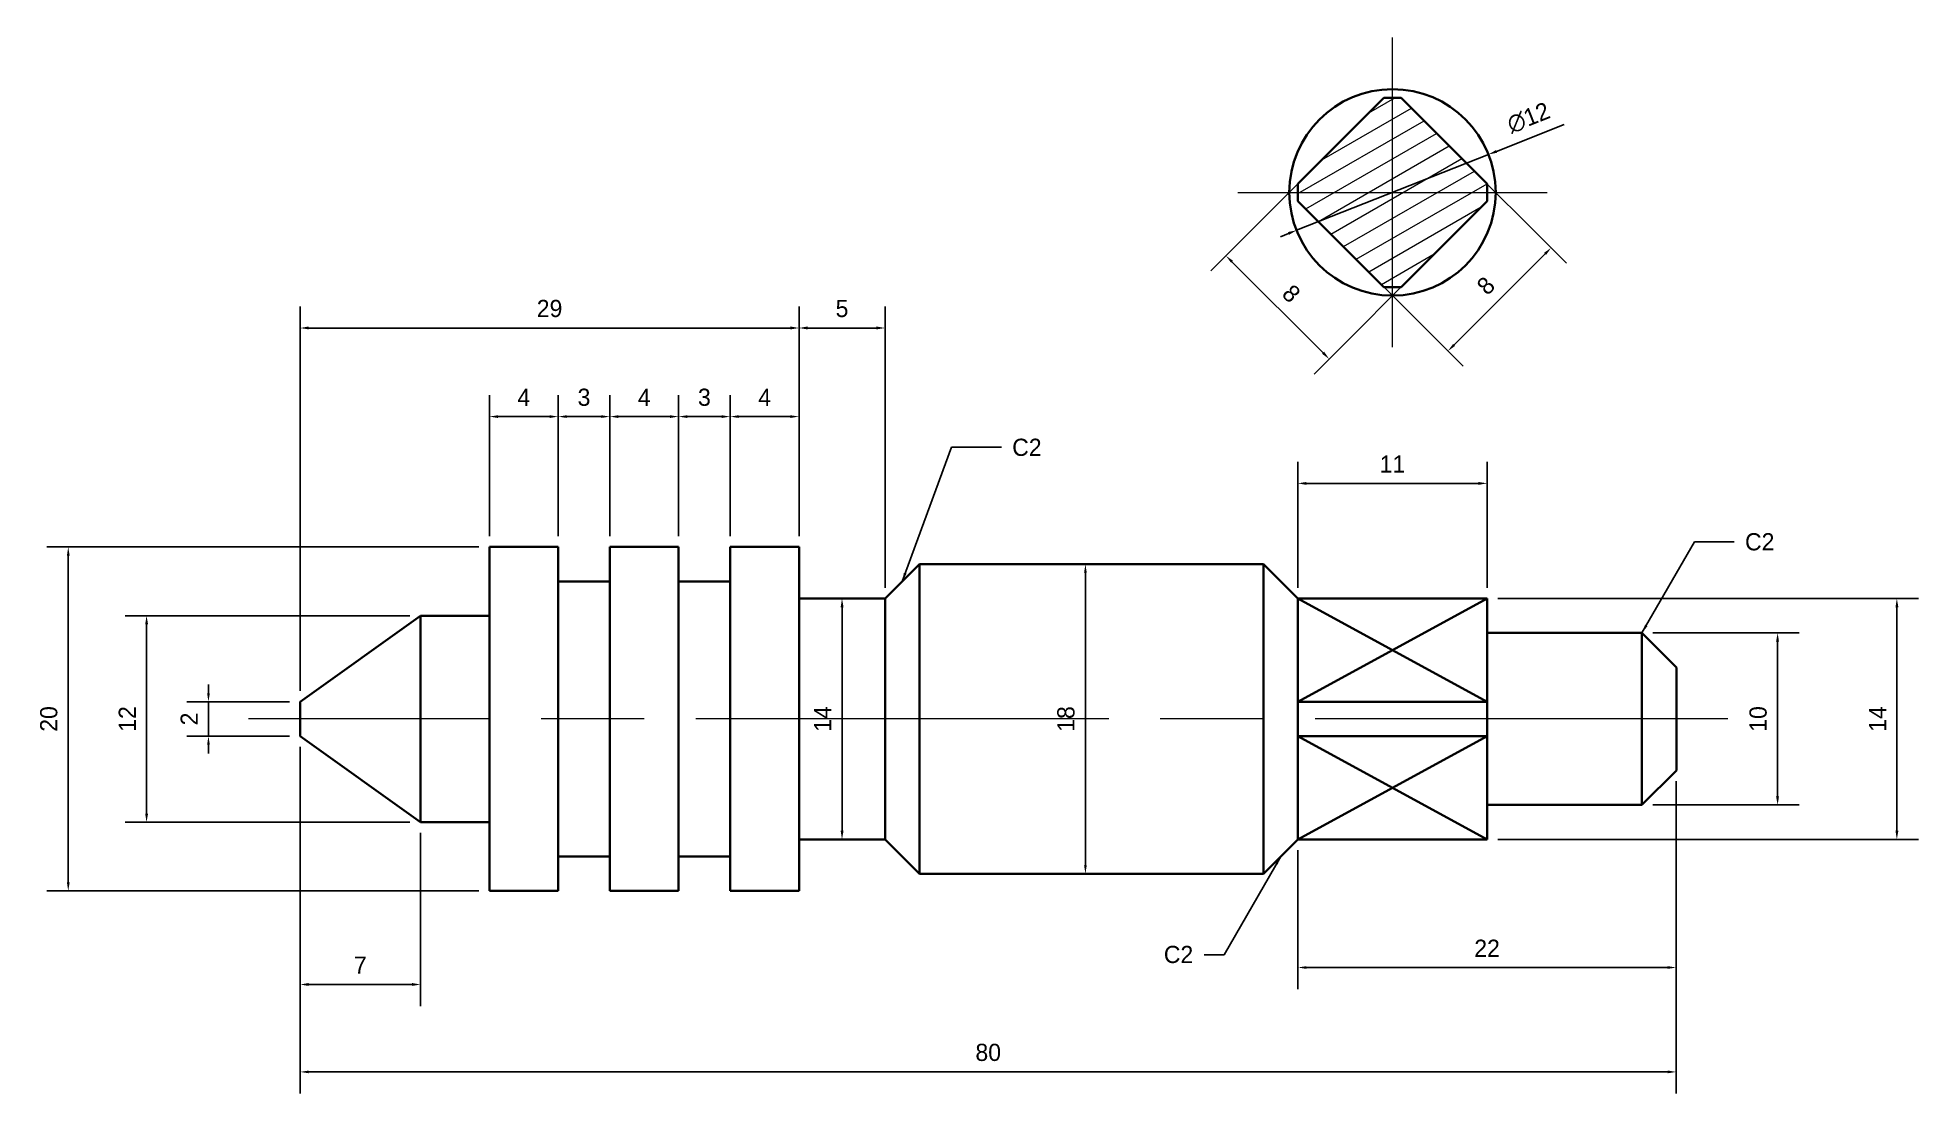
# Model space of a CAD drawing. Header units: millimetres. Extents: x 19 to 128, y 59 to 120.
import ezdxf

# ---------------------------------------------------------------- set-up
doc = ezdxf.new("R2010")
doc.units = ezdxf.units.MM
doc.linetypes.add('ACAD_ISO08W100', pattern=[36, 24, -3, 6, -3])
for name, color, linetype, lineweight in [('剖面线', 142, 'Continuous', 13), ('文本层', 212, 'Continuous', 13), ('点划线', 1, 'ACAD_ISO08W100', 13), ('轮廓线', 7, 'Continuous', 35)]:
    doc.layers.add(name, color=color, linetype=linetype, lineweight=lineweight)
doc.dimstyles.new('ISO-25', dxfattribs={"dimtxt": 1, "dimasz": 0.5, "dimexe": 1.25, "dimexo": 0.625, "dimtad": 1, "dimtxsty": 'Standard', "dimcen": 2.5, "dimadec": 0, "dimazin": 0, "dimtfac": 1, "dimtmove": 0, "dimatfit": 3, "dimfxl": 0, "dimarcsym": 0})

# ---------------------------------------------------------------- blocks, each defined once
blk = doc.blocks.new('*D1')
at = {"layer": 'Defpoints', "color": 0}
for p in [(33.99, 81.3), (28.66, 79.3), (33.99, 79.3)]:
    blk.add_point(p, dxfattribs=at)
at = {"layer": '文本层', "color": 0, "lineweight": -2}
for p, q in [((28.66, 81.8), (28.66, 82.3)), ((33.37, 81.3), (27.41, 81.3)), ((28.66, 81.3), (28.66, 79.3)), ((33.37, 79.3), (27.41, 79.3)), ((28.66, 78.8), (28.66, 78.3))]:
    blk.add_line(p, q, dxfattribs=at)
at = {"layer": '文本层', "color": 0}
for points in [[(28.58, 81.8), (28.74, 81.8), (28.66, 81.3)], [(28.58, 78.8), (28.74, 78.8), (28.66, 79.3)]]:
    blk.add_solid(points, dxfattribs=at)
at = {"layer": '文本层', "color": 0, "insert": (27.54, 80.3), "char_height": 1, "attachment_point": 5, "rotation": 90}
blk.add_mtext('2', dxfattribs=at)
blk = doc.blocks.new('*D2')
at = {"layer": 'Defpoints', "color": 0}
for p in [(40.99, 86.3), (25.06, 74.3), (40.99, 74.3)]:
    blk.add_point(p, dxfattribs=at)
at = {"layer": '文本层', "color": 0, "lineweight": -2}
for p, q in [((40.37, 86.3), (23.81, 86.3)), ((25.06, 85.8), (25.06, 74.8)), ((40.37, 74.3), (23.81, 74.3))]:
    blk.add_line(p, q, dxfattribs=at)
at = {"layer": '文本层', "color": 0}
for points in [[(24.98, 85.8), (25.15, 85.8), (25.06, 86.3)], [(24.98, 74.8), (25.15, 74.8), (25.06, 74.3)]]:
    blk.add_solid(points, dxfattribs=at)
at = {"layer": '文本层', "color": 0, "insert": (23.94, 80.3), "char_height": 1, "attachment_point": 5, "rotation": 90}
blk.add_mtext('12', dxfattribs=at)
blk = doc.blocks.new('*D3')
at = {"layer": 'Defpoints', "color": 0}
for p in [(44.99, 90.3), (20.51, 70.3), (44.99, 70.3)]:
    blk.add_point(p, dxfattribs=at)
at = {"layer": '文本层', "color": 0, "lineweight": -2}
for p, q in [((44.37, 90.3), (19.26, 90.3)), ((20.51, 89.8), (20.51, 70.8)), ((44.37, 70.3), (19.26, 70.3))]:
    blk.add_line(p, q, dxfattribs=at)
at = {"layer": '文本层', "color": 0}
for points in [[(20.43, 89.8), (20.59, 89.8), (20.51, 90.3)], [(20.43, 70.8), (20.59, 70.8), (20.51, 70.3)]]:
    blk.add_solid(points, dxfattribs=at)
at = {"layer": '文本层', "color": 0, "insert": (19.38, 80.3), "char_height": 1, "attachment_point": 5, "rotation": 90}
blk.add_mtext('20', dxfattribs=at)
blk = doc.blocks.new('*D4')
at = {"layer": 'Defpoints', "color": 0}
for p in [(48.99, 97.88), (44.99, 90.3), (48.99, 90.3)]:
    blk.add_point(p, dxfattribs=at)
at = {"layer": '文本层', "color": 0, "lineweight": -2}
for p, q in [((44.99, 90.93), (44.99, 99.13)), ((48.99, 90.93), (48.99, 99.13)), ((45.49, 97.88), (48.49, 97.88))]:
    blk.add_line(p, q, dxfattribs=at)
at = {"layer": '文本层', "color": 0}
for points in [[(45.49, 97.96), (45.49, 97.8), (44.99, 97.88)], [(48.49, 97.96), (48.49, 97.8), (48.99, 97.88)]]:
    blk.add_solid(points, dxfattribs=at)
at = {"layer": '文本层', "color": 0, "insert": (46.99, 99), "char_height": 1, "attachment_point": 5}
blk.add_mtext('4', dxfattribs=at)
blk = doc.blocks.new('*D5')
at = {"layer": 'Defpoints', "color": 0}
for p in [(51.99, 97.88), (48.99, 90.3), (51.99, 90.3)]:
    blk.add_point(p, dxfattribs=at)
at = {"layer": '文本层', "color": 0, "lineweight": -2}
for p, q in [((48.99, 90.93), (48.99, 99.13)), ((51.99, 90.93), (51.99, 99.13)), ((49.49, 97.88), (51.49, 97.88))]:
    blk.add_line(p, q, dxfattribs=at)
at = {"layer": '文本层', "color": 0}
for points in [[(49.49, 97.96), (49.49, 97.8), (48.99, 97.88)], [(51.49, 97.96), (51.49, 97.8), (51.99, 97.88)]]:
    blk.add_solid(points, dxfattribs=at)
at = {"layer": '文本层', "color": 0, "insert": (50.49, 99), "char_height": 1, "attachment_point": 5}
blk.add_mtext('3', dxfattribs=at)
blk = doc.blocks.new('*D6')
at = {"layer": 'Defpoints', "color": 0}
for p in [(55.99, 97.88), (51.99, 90.3), (55.99, 90.3)]:
    blk.add_point(p, dxfattribs=at)
at = {"layer": '文本层', "color": 0, "lineweight": -2}
for p, q in [((51.99, 90.93), (51.99, 99.13)), ((55.99, 90.93), (55.99, 99.13)), ((52.49, 97.88), (55.49, 97.88))]:
    blk.add_line(p, q, dxfattribs=at)
at = {"layer": '文本层', "color": 0}
for points in [[(52.49, 97.96), (52.49, 97.8), (51.99, 97.88)], [(55.49, 97.96), (55.49, 97.8), (55.99, 97.88)]]:
    blk.add_solid(points, dxfattribs=at)
at = {"layer": '文本层', "color": 0, "insert": (53.99, 99), "char_height": 1, "attachment_point": 5}
blk.add_mtext('4', dxfattribs=at)
blk = doc.blocks.new('*D7')
at = {"layer": 'Defpoints', "color": 0}
for p in [(58.99, 97.88), (55.99, 90.3), (58.99, 90.3)]:
    blk.add_point(p, dxfattribs=at)
at = {"layer": '文本层', "color": 0, "lineweight": -2}
for p, q in [((55.99, 90.93), (55.99, 99.13)), ((58.99, 90.93), (58.99, 99.13)), ((56.49, 97.88), (58.49, 97.88))]:
    blk.add_line(p, q, dxfattribs=at)
at = {"layer": '文本层', "color": 0}
for points in [[(56.49, 97.96), (56.49, 97.8), (55.99, 97.88)], [(58.49, 97.96), (58.49, 97.8), (58.99, 97.88)]]:
    blk.add_solid(points, dxfattribs=at)
at = {"layer": '文本层', "color": 0, "insert": (57.49, 99), "char_height": 1, "attachment_point": 5}
blk.add_mtext('3', dxfattribs=at)
blk = doc.blocks.new('*D8')
at = {"layer": 'Defpoints', "color": 0}
for p in [(62.99, 97.88), (58.99, 90.3), (62.99, 90.3)]:
    blk.add_point(p, dxfattribs=at)
at = {"layer": '文本层', "color": 0, "lineweight": -2}
for p, q in [((58.99, 90.93), (58.99, 99.13)), ((62.99, 90.93), (62.99, 99.13)), ((59.49, 97.88), (62.49, 97.88))]:
    blk.add_line(p, q, dxfattribs=at)
at = {"layer": '文本层', "color": 0}
for points in [[(59.49, 97.96), (59.49, 97.8), (58.99, 97.88)], [(62.49, 97.96), (62.49, 97.8), (62.99, 97.88)]]:
    blk.add_solid(points, dxfattribs=at)
at = {"layer": '文本层', "color": 0, "insert": (60.99, 99), "char_height": 1, "attachment_point": 5}
blk.add_mtext('4', dxfattribs=at)
blk = doc.blocks.new('*D9')
at = {"layer": 'Defpoints', "color": 0}
for p in [(62.99, 103.03), (62.99, 95.94), (33.99, 81.3)]:
    blk.add_point(p, dxfattribs=at)
at = {"layer": '文本层', "color": 0, "lineweight": -2}
for p, q in [((33.99, 81.93), (33.99, 104.28)), ((62.99, 96.57), (62.99, 104.28)), ((34.49, 103.03), (62.49, 103.03))]:
    blk.add_line(p, q, dxfattribs=at)
at = {"layer": '文本层', "color": 0}
for points in [[(34.49, 103.12), (34.49, 102.95), (33.99, 103.03)], [(62.49, 103.12), (62.49, 102.95), (62.99, 103.03)]]:
    blk.add_solid(points, dxfattribs=at)
at = {"layer": '文本层', "color": 0, "insert": (48.49, 104.16), "char_height": 1, "attachment_point": 5}
blk.add_mtext('29', dxfattribs=at)
blk = doc.blocks.new('*D10')
at = {"layer": 'Defpoints', "color": 0}
for p in [(67.99, 103.03), (62.99, 95.03), (67.99, 87.3)]:
    blk.add_point(p, dxfattribs=at)
at = {"layer": '文本层', "color": 0, "lineweight": -2}
for p, q in [((62.99, 95.65), (62.99, 104.28)), ((67.99, 87.93), (67.99, 104.28)), ((63.49, 103.03), (67.49, 103.03))]:
    blk.add_line(p, q, dxfattribs=at)
at = {"layer": '文本层', "color": 0}
for points in [[(63.49, 103.12), (63.49, 102.95), (62.99, 103.03)], [(67.49, 103.12), (67.49, 102.95), (67.99, 103.03)]]:
    blk.add_solid(points, dxfattribs=at)
at = {"layer": '文本层', "color": 0, "insert": (65.49, 104.16), "char_height": 1, "attachment_point": 5}
blk.add_mtext('5', dxfattribs=at)
blk = doc.blocks.new('*D11')
at = {"layer": 'Defpoints', "color": 0}
for p in [(33.99, 79.3), (40.99, 74.3), (40.99, 64.86)]:
    blk.add_point(p, dxfattribs=at)
at = {"layer": '文本层', "color": 0, "lineweight": -2}
for p, q in [((33.99, 78.68), (33.99, 63.61)), ((40.99, 73.68), (40.99, 63.61)), ((34.49, 64.86), (40.49, 64.86))]:
    blk.add_line(p, q, dxfattribs=at)
at = {"layer": '文本层', "color": 0}
for points in [[(34.49, 64.95), (34.49, 64.78), (33.99, 64.86)], [(40.49, 64.95), (40.49, 64.78), (40.99, 64.86)]]:
    blk.add_solid(points, dxfattribs=at)
at = {"layer": '文本层', "color": 0, "insert": (37.49, 65.99), "char_height": 1, "attachment_point": 5}
blk.add_mtext('7', dxfattribs=at)
blk = doc.blocks.new('*D12')
at = {"layer": 'Defpoints', "color": 0}
for p in [(113.99, 77.3), (33.99, 76.19), (113.99, 59.78)]:
    blk.add_point(p, dxfattribs=at)
at = {"layer": '文本层', "color": 0, "lineweight": -2}
for p, q in [((113.99, 76.68), (113.99, 58.53)), ((33.99, 75.56), (33.99, 58.53)), ((34.49, 59.78), (113.49, 59.78))]:
    blk.add_line(p, q, dxfattribs=at)
at = {"layer": '文本层', "color": 0}
for points in [[(34.49, 59.86), (34.49, 59.7), (33.99, 59.78)], [(113.49, 59.86), (113.49, 59.7), (113.99, 59.78)]]:
    blk.add_solid(points, dxfattribs=at)
at = {"layer": '文本层', "color": 0, "insert": (73.99, 60.91), "char_height": 1, "attachment_point": 5}
blk.add_mtext('80', dxfattribs=at)
blk = doc.blocks.new('*D13')
at = {"layer": 'Defpoints', "color": 0}
for p in [(91.99, 73.3), (113.99, 67.6), (113.99, 65.85)]:
    blk.add_point(p, dxfattribs=at)
at = {"layer": '文本层', "color": 0, "lineweight": -2}
for p, q in [((91.99, 72.68), (91.99, 64.6)), ((113.99, 66.98), (113.99, 64.6)), ((92.49, 65.85), (113.49, 65.85))]:
    blk.add_line(p, q, dxfattribs=at)
at = {"layer": '文本层', "color": 0}
for points in [[(92.49, 65.93), (92.49, 65.77), (91.99, 65.85)], [(113.49, 65.93), (113.49, 65.77), (113.99, 65.85)]]:
    blk.add_solid(points, dxfattribs=at)
at = {"layer": '文本层', "color": 0, "insert": (102.99, 66.97), "char_height": 1, "attachment_point": 5}
blk.add_mtext('22', dxfattribs=at)
blk = doc.blocks.new('*D14')
at = {"layer": 'Defpoints', "color": 0}
for p in [(102.99, 94), (91.99, 87.3), (102.99, 87.3)]:
    blk.add_point(p, dxfattribs=at)
at = {"layer": '文本层', "color": 0, "lineweight": -2}
for p, q in [((91.99, 87.93), (91.99, 95.25)), ((102.99, 87.93), (102.99, 95.25)), ((92.49, 94), (102.49, 94))]:
    blk.add_line(p, q, dxfattribs=at)
at = {"layer": '文本层', "color": 0}
for points in [[(92.49, 94.08), (92.49, 93.91), (91.99, 94)], [(102.49, 94.08), (102.49, 93.91), (102.99, 94)]]:
    blk.add_solid(points, dxfattribs=at)
at = {"layer": '文本层', "color": 0, "insert": (97.49, 95.12), "char_height": 1, "attachment_point": 5}
blk.add_mtext('11', dxfattribs=at)
blk = doc.blocks.new('*D15')
at = {"layer": 'Defpoints', "color": 0}
for p in [(111.99, 85.3), (111.99, 75.3), (119.88, 75.3)]:
    blk.add_point(p, dxfattribs=at)
at = {"layer": '文本层', "color": 0, "lineweight": -2}
for p, q in [((112.62, 85.3), (121.13, 85.3)), ((119.88, 84.8), (119.88, 75.8)), ((112.62, 75.3), (121.13, 75.3))]:
    blk.add_line(p, q, dxfattribs=at)
at = {"layer": '文本层', "color": 0}
for points in [[(119.79, 84.8), (119.96, 84.8), (119.88, 85.3)], [(119.79, 75.8), (119.96, 75.8), (119.88, 75.3)]]:
    blk.add_solid(points, dxfattribs=at)
at = {"layer": '文本层', "color": 0, "insert": (118.75, 80.3), "char_height": 1, "attachment_point": 5, "rotation": 90}
blk.add_mtext('10', dxfattribs=at)
blk = doc.blocks.new('*D16')
at = {"layer": 'Defpoints', "color": 0}
for p in [(102.99, 87.3), (102.99, 73.3), (126.81, 73.3)]:
    blk.add_point(p, dxfattribs=at)
at = {"layer": '文本层', "color": 0, "lineweight": -2}
for p, q in [((103.62, 87.3), (128.06, 87.3)), ((126.81, 86.8), (126.81, 73.8)), ((103.62, 73.3), (128.06, 73.3))]:
    blk.add_line(p, q, dxfattribs=at)
at = {"layer": '文本层', "color": 0}
for points in [[(126.73, 86.8), (126.9, 86.8), (126.81, 87.3)], [(126.73, 73.8), (126.9, 73.8), (126.81, 73.3)]]:
    blk.add_solid(points, dxfattribs=at)
at = {"layer": '文本层', "color": 0, "insert": (125.69, 80.3), "char_height": 1, "attachment_point": 5, "rotation": 90}
blk.add_mtext('14', dxfattribs=at)
blk = doc.blocks.new('*D17')
at = {"layer": 'Defpoints', "color": 0}
for p in [(79.99, 89.3), (79.64, 71.3), (79.99, 71.3)]:
    blk.add_point(p, dxfattribs=at)
at = {"layer": '文本层', "color": 0, "lineweight": -2}
for p, q in [((79.37, 89.3), (78.39, 89.3)), ((79.64, 88.8), (79.64, 71.8)), ((79.37, 71.3), (78.39, 71.3))]:
    blk.add_line(p, q, dxfattribs=at)
at = {"layer": '文本层', "color": 0}
for points in [[(79.56, 88.8), (79.72, 88.8), (79.64, 89.3)], [(79.56, 71.8), (79.72, 71.8), (79.64, 71.3)]]:
    blk.add_solid(points, dxfattribs=at)
at = {"layer": '文本层', "color": 0, "insert": (78.51, 80.3), "char_height": 1, "attachment_point": 5, "rotation": 90}
blk.add_mtext('18', dxfattribs=at)
blk = doc.blocks.new('*D18')
at = {"layer": 'Defpoints', "color": 0}
for p in [(65.49, 87.3), (65.49, 73.3), (65.49, 73.3)]:
    blk.add_point(p, dxfattribs=at)
at = {"layer": '文本层', "color": 0, "lineweight": -2}
for p, q in [((64.87, 87.3), (64.24, 87.3)), ((65.49, 86.8), (65.49, 73.8)), ((64.87, 73.3), (64.24, 73.3))]:
    blk.add_line(p, q, dxfattribs=at)
at = {"layer": '文本层', "color": 0}
for points in [[(65.41, 86.8), (65.58, 86.8), (65.49, 87.3)], [(65.41, 73.8), (65.58, 73.8), (65.49, 73.3)]]:
    blk.add_solid(points, dxfattribs=at)
at = {"layer": '文本层', "color": 0, "insert": (64.37, 80.3), "char_height": 1, "attachment_point": 5, "rotation": 90}
blk.add_mtext('14', dxfattribs=at)
blk = doc.blocks.new('*D19')
at = {"layer": 'Defpoints', "color": 0}
for p in [(100.49, 113.91), (94.49, 107.91), (106.71, 107.69)]:
    blk.add_point(p, dxfattribs=at)
at = {"layer": '文本层', "color": 0, "lineweight": -2}
for p, q in [((100.93, 113.47), (107.6, 106.81)), ((94.93, 107.47), (101.6, 100.81)), ((101.07, 102.05), (106.36, 107.34))]:
    blk.add_line(p, q, dxfattribs=at)
at = {"layer": '文本层', "color": 0}
for points in [[(106.3, 107.4), (106.42, 107.28), (106.71, 107.69)], [(101.01, 102.1), (101.13, 101.99), (100.71, 101.69)]]:
    blk.add_solid(points, dxfattribs=at)
at = {"layer": '文本层', "color": 0, "insert": (102.92, 105.49), "char_height": 1, "attachment_point": 5, "rotation": 45}
blk.add_mtext('{\\f??|b0|i0|c0|p54;8}', dxfattribs=at)
blk = doc.blocks.new('*D20')
at = {"layer": 'Defpoints', "color": 0}
for p in [(103.07, 113.12), (91.91, 108.71)]:
    blk.add_point(p, dxfattribs=at)
at = {"layer": '文本层', "color": 0, "lineweight": -2}
for p, q in [((107.48, 114.86), (103.54, 113.3)), ((91.91, 108.71), (103.07, 113.12)), ((91.45, 108.53), (90.98, 108.34))]:
    blk.add_line(p, q, dxfattribs=at)
at = {"layer": '文本层', "color": 0}
for points in [[(103.51, 113.38), (103.57, 113.22), (103.07, 113.12)], [(91.42, 108.61), (91.48, 108.45), (91.91, 108.71)]]:
    blk.add_solid(points, dxfattribs=at)
at = {"layer": '文本层', "color": 0, "insert": (105.4, 115.25), "char_height": 1, "attachment_point": 5, "rotation": 21.5421}
blk.add_mtext('∅12', dxfattribs=at)
blk = doc.blocks.new('*D21')
at = {"layer": 'Defpoints', "color": 0}
for p in [(94.49, 113.91), (100.49, 107.91), (93.81, 101.23)]:
    blk.add_point(p, dxfattribs=at)
at = {"layer": '文本层', "color": 0, "lineweight": -2}
for p, q in [((94.05, 113.47), (86.93, 106.35)), ((100.05, 107.47), (92.93, 100.35)), ((88.16, 106.88), (93.46, 101.59))]:
    blk.add_line(p, q, dxfattribs=at)
at = {"layer": '文本层', "color": 0}
for points in [[(88.22, 106.94), (88.11, 106.82), (87.81, 107.23)], [(93.52, 101.65), (93.4, 101.53), (93.81, 101.23)]]:
    blk.add_solid(points, dxfattribs=at)
at = {"layer": '文本层', "color": 0, "insert": (91.61, 105.03), "char_height": 1, "attachment_point": 5, "rotation": 315}
blk.add_mtext('{\\f??|b0|i0|c0|p54;8}', dxfattribs=at)

msp = doc.modelspace()

# ---------------------------------------------------------------- hatches: boundary and pattern name
at = {"layer": '剖面线'}
h = msp.add_hatch(dxfattribs=at)
h.set_pattern_fill('_USER', color=256, angle=30, style=0, pattern_type=0)
h.set_pattern_definition([(30, (0, 0), (-0.5, 0.8660254), [])])
h.paths.add_polyline_path([(97.492, 116.415), (96.992, 116.415), (91.992, 111.415), (91.992, 110.915), (97.492, 110.915)])
h.paths.add_polyline_path([(97.492, 110.915), (102.992, 110.915), (102.992, 111.415), (97.992, 116.415), (97.492, 116.415)])
h.paths.add_polyline_path([(97.492, 105.415), (97.992, 105.415), (102.992, 110.415), (102.992, 110.915), (97.492, 110.915)])
h.paths.add_polyline_path([(97.492, 110.915), (91.992, 110.915), (91.992, 110.415), (96.992, 105.415), (97.492, 105.415)])

# ---------------------------------------------------------------- linework, layer by layer
at = {"layer": '点划线'}
for p, q in [((97.492, 101.915), (97.492, 119.915)), ((88.492, 110.915), (106.492, 110.915)), ((116.992, 80.301), (30.992, 80.301))]:
    msp.add_line(p, q, dxfattribs=at)
at = {"layer": '轮廓线'}
for p, q in [((96.992, 116.415), (97.992, 116.415)), ((91.992, 111.415), (91.992, 110.415)), ((102.992, 111.415), (102.992, 110.415)), ((96.992, 105.415), (97.992, 105.415)), ((44.992, 86.301), (44.992, 90.301)), ((44.992, 90.301), (48.992, 90.301)), ((48.992, 90.301), (48.992, 88.301)), ((51.992, 88.301), (51.992, 90.301)), ((51.992, 90.301), (55.992, 90.301)), ((55.992, 90.301), (55.992, 88.301)), ((58.992, 88.301), (58.992, 90.301)), ((58.992, 90.301), (62.992, 90.301)), ((62.992, 90.301), (62.992, 87.301)), ((67.992, 87.301), (69.992, 89.301)), ((69.992, 89.301), (89.992, 89.301)), ((69.992, 89.301), (69.992, 80.301)), ((89.992, 89.301), (91.992, 87.301)), ((89.992, 89.301), (89.992, 80.301)), ((48.992, 88.301), (51.992, 88.301)), ((48.992, 88.301), (48.992, 80.301)), ((51.992, 88.301), (51.992, 80.301)), ((55.992, 88.301), (58.992, 88.301)), ((55.992, 88.301), (55.992, 80.301)), ((58.992, 88.301), (58.992, 80.301)), ((62.992, 87.301), (67.992, 87.301)), ((62.992, 87.301), (62.992, 80.301)), ((67.992, 87.301), (67.992, 80.301)), ((91.992, 87.301), (102.992, 87.301)), ((91.992, 87.301), (91.992, 80.301)), ((91.992, 81.301), (102.992, 87.301)), ((91.992, 87.301), (102.992, 81.301)), ((102.992, 87.301), (102.992, 85.301)), ((33.992, 81.301), (40.992, 86.301)), ((40.992, 86.301), (44.992, 86.301)), ((40.992, 86.301), (40.992, 80.301)), ((44.992, 86.301), (44.992, 80.301)), ((102.992, 85.301), (111.992, 85.301)), ((102.992, 85.301), (102.992, 80.301)), ((111.992, 85.301), (113.992, 83.301)), ((111.992, 85.301), (111.992, 80.301)), ((113.992, 83.301), (113.992, 81.301)), ((33.992, 80.301), (33.992, 81.301)), ((91.992, 81.301), (102.992, 81.301)), ((113.992, 81.301), (113.992, 80.301)), ((33.992, 80.301), (33.992, 79.301)), ((40.992, 74.301), (40.992, 80.301)), ((44.992, 74.301), (44.992, 80.301)), ((48.992, 72.301), (48.992, 80.301)), ((51.992, 72.301), (51.992, 80.301)), ((55.992, 72.301), (55.992, 80.301)), ((58.992, 72.301), (58.992, 80.301)), ((62.992, 73.301), (62.992, 80.301)), ((67.992, 73.301), (67.992, 80.301)), ((69.992, 71.301), (69.992, 80.301)), ((89.992, 71.301), (89.992, 80.301)), ((91.992, 73.301), (91.992, 80.301)), ((102.992, 75.301), (102.992, 80.301)), ((111.992, 75.301), (111.992, 80.301)), ((113.992, 79.301), (113.992, 80.301)), ((33.992, 79.301), (40.992, 74.301)), ((91.992, 73.301), (102.992, 79.301)), ((91.992, 79.301), (102.992, 73.301)), ((91.992, 79.301), (102.992, 79.301)), ((113.992, 77.301), (113.992, 79.301)), ((111.992, 75.301), (113.992, 77.301)), ((102.992, 73.301), (102.992, 75.301)), ((102.992, 75.301), (111.992, 75.301)), ((40.992, 74.301), (44.992, 74.301)), ((44.992, 74.301), (44.992, 70.301)), ((62.992, 73.301), (67.992, 73.301)), ((62.992, 70.301), (62.992, 73.301)), ((67.992, 73.301), (69.992, 71.301)), ((89.992, 71.301), (91.992, 73.301)), ((91.992, 73.301), (102.992, 73.301)), ((48.992, 72.301), (51.992, 72.301)), ((48.992, 70.301), (48.992, 72.301)), ((51.992, 72.301), (51.992, 70.301)), ((55.992, 72.301), (58.992, 72.301)), ((55.992, 70.301), (55.992, 72.301)), ((58.992, 72.301), (58.992, 70.301)), ((69.992, 71.301), (89.992, 71.301)), ((44.992, 70.301), (48.992, 70.301)), ((51.992, 70.301), (55.992, 70.301)), ((58.992, 70.301), (62.992, 70.301))]:
    msp.add_line(p, q, dxfattribs=at)
for points in [[(96.992, 116.415), (91.992, 111.415)], [(102.992, 111.415), (97.992, 116.415)], [(91.992, 110.415), (96.992, 105.415)], [(97.992, 105.415), (102.992, 110.415)]]:
    msp.add_lwpolyline(points, dxfattribs=at)
msp.add_circle((97.492, 110.915), 6, dxfattribs=at)

# ---------------------------------------------------------------- texts
at = {"layer": '文本层', "insert": (75.383, 96.596), "char_height": 1, "attachment_point": 1}
msp.add_mtext('C2', dxfattribs=at)
at = {"layer": '文本层', "char_height": 1, "width": 1}
for insert, attachment_point in [((117.984, 91.103), 1), ((85.909, 66.095), 9)]:
    msp.add_mtext('C2', dxfattribs=dict(at, insert=insert, attachment_point=attachment_point))

# ---------------------------------------------------------------- dimensions: what is measured, and where the dimension line sits
at = {"layer": '文本层'}
dim = msp.add_diameter_dim_2p(p1=(91.911, 108.712), p2=(103.073, 113.118), dimstyle='ISO-25', dxfattribs=at)
dim.commit()
dim.dimension.update_dxf_attribs({"geometry": '*D20', "text_midpoint": (105.812, 114.199), "dimtype": 163})
for p1, p2, distance, picture, middle in [((94.492, 113.915), (100.492, 107.915), -9.448, '*D21', (91.606, 105.03)), ((94.492, 107.915), (100.492, 113.915), -8.8, '*D19', (102.919, 105.488))]:
    dim = msp.add_aligned_dim(p1=p1, p2=p2, distance=distance, text='{\\f??|b0|i0|c0|p54;8}', dimstyle='ISO-25', dxfattribs=at)
    dim.commit()
    dim.dimension.update_dxf_attribs({"geometry": picture, "text_midpoint": middle})
for base, p1, p2, picture, middle in [((62.992, 103.035), (33.992, 81.301), (62.992, 95.94), '*D9', (48.492, 104.16)), ((67.992, 103.035), (62.992, 95.028), (67.992, 87.301), '*D10', (65.492, 104.16)), ((48.992, 97.879), (44.992, 90.301), (48.992, 90.301), '*D4', (46.992, 99.004)), ((102.992, 93.995), (91.992, 87.301), (102.992, 87.301), '*D14', (97.492, 95.12)), ((40.992, 64.865), (33.992, 79.301), (40.992, 74.301), '*D11', (37.492, 65.99)), ((113.992, 59.781), (33.992, 76.186), (113.992, 77.301), '*D12', (73.992, 60.906)), ((113.992, 65.85), (91.992, 73.301), (113.992, 67.604), '*D13', (102.992, 66.975))]:
    dim = msp.add_linear_dim(base=base, p1=p1, p2=p2, dimstyle='ISO-25', dxfattribs=at)
    dim.commit()
    dim.dimension.update_dxf_attribs({"geometry": picture, "text_midpoint": middle})
for base, p1, p2, picture, middle in [((51.992, 97.879), (48.992, 90.301), (51.992, 90.301), '*D5', (50.492, 99.004)), ((55.992, 97.879), (51.992, 90.301), (55.992, 90.301), '*D6', (53.992, 99.004)), ((58.992, 97.879), (55.992, 90.301), (58.992, 90.301), '*D7', (57.492, 99.004)), ((62.992, 97.879), (58.992, 90.301), (62.992, 90.301), '*D8', (60.992, 99.004))]:
    dim = msp.add_linear_dim(base=base, p1=p1, p2=p2, dimstyle='ISO-25', override={"dimtmove": 1}, dxfattribs=at)
    dim.commit()
    dim.dimension.update_dxf_attribs({"geometry": picture, "text_midpoint": middle})
for base, p1, p2, picture, middle in [((20.509, 70.301), (44.992, 90.301), (44.992, 70.301), '*D3', (19.384, 80.301)), ((79.639, 71.301), (79.992, 89.301), (79.992, 71.301), '*D17', (78.514, 80.301)), ((65.492, 73.301), (65.492, 87.301), (65.492, 73.301), '*D18', (64.367, 80.301)), ((126.813, 73.301), (102.992, 87.301), (102.992, 73.301), '*D16', (125.688, 80.301)), ((25.062, 74.301), (40.992, 86.301), (40.992, 74.301), '*D2', (23.937, 80.301)), ((119.876, 75.301), (111.992, 85.301), (111.992, 75.301), '*D15', (118.751, 80.301)), ((28.66, 79.301), (33.992, 81.301), (33.992, 79.301), '*D1', (27.535, 80.301))]:
    dim = msp.add_linear_dim(base=base, p1=p1, p2=p2, angle=90, dimstyle='ISO-25', dxfattribs=at)
    dim.commit()
    dim.dimension.update_dxf_attribs({"geometry": picture, "text_midpoint": middle})

# ---------------------------------------------------------------- leaders
at = {"layer": '文本层', "annotation_type": 0, "has_hookline": 1, "text_width": 1.667}
for points, hookline_direction in [([(68.992, 88.301), (71.848, 96.096), (74.758, 96.096)], 0), ([(111.992, 85.301), (115.053, 90.603), (117.359, 90.603)], 0), ([(90.992, 72.301), (87.698, 66.595), (86.534, 66.595)], 1)]:
    msp.add_leader(points, dimstyle='ISO-25', override={"dimgap": 0.625, "dimtad": 0}, dxfattribs=dict(at, hookline_direction=hookline_direction))

doc.saveas('drawing.dxf')
